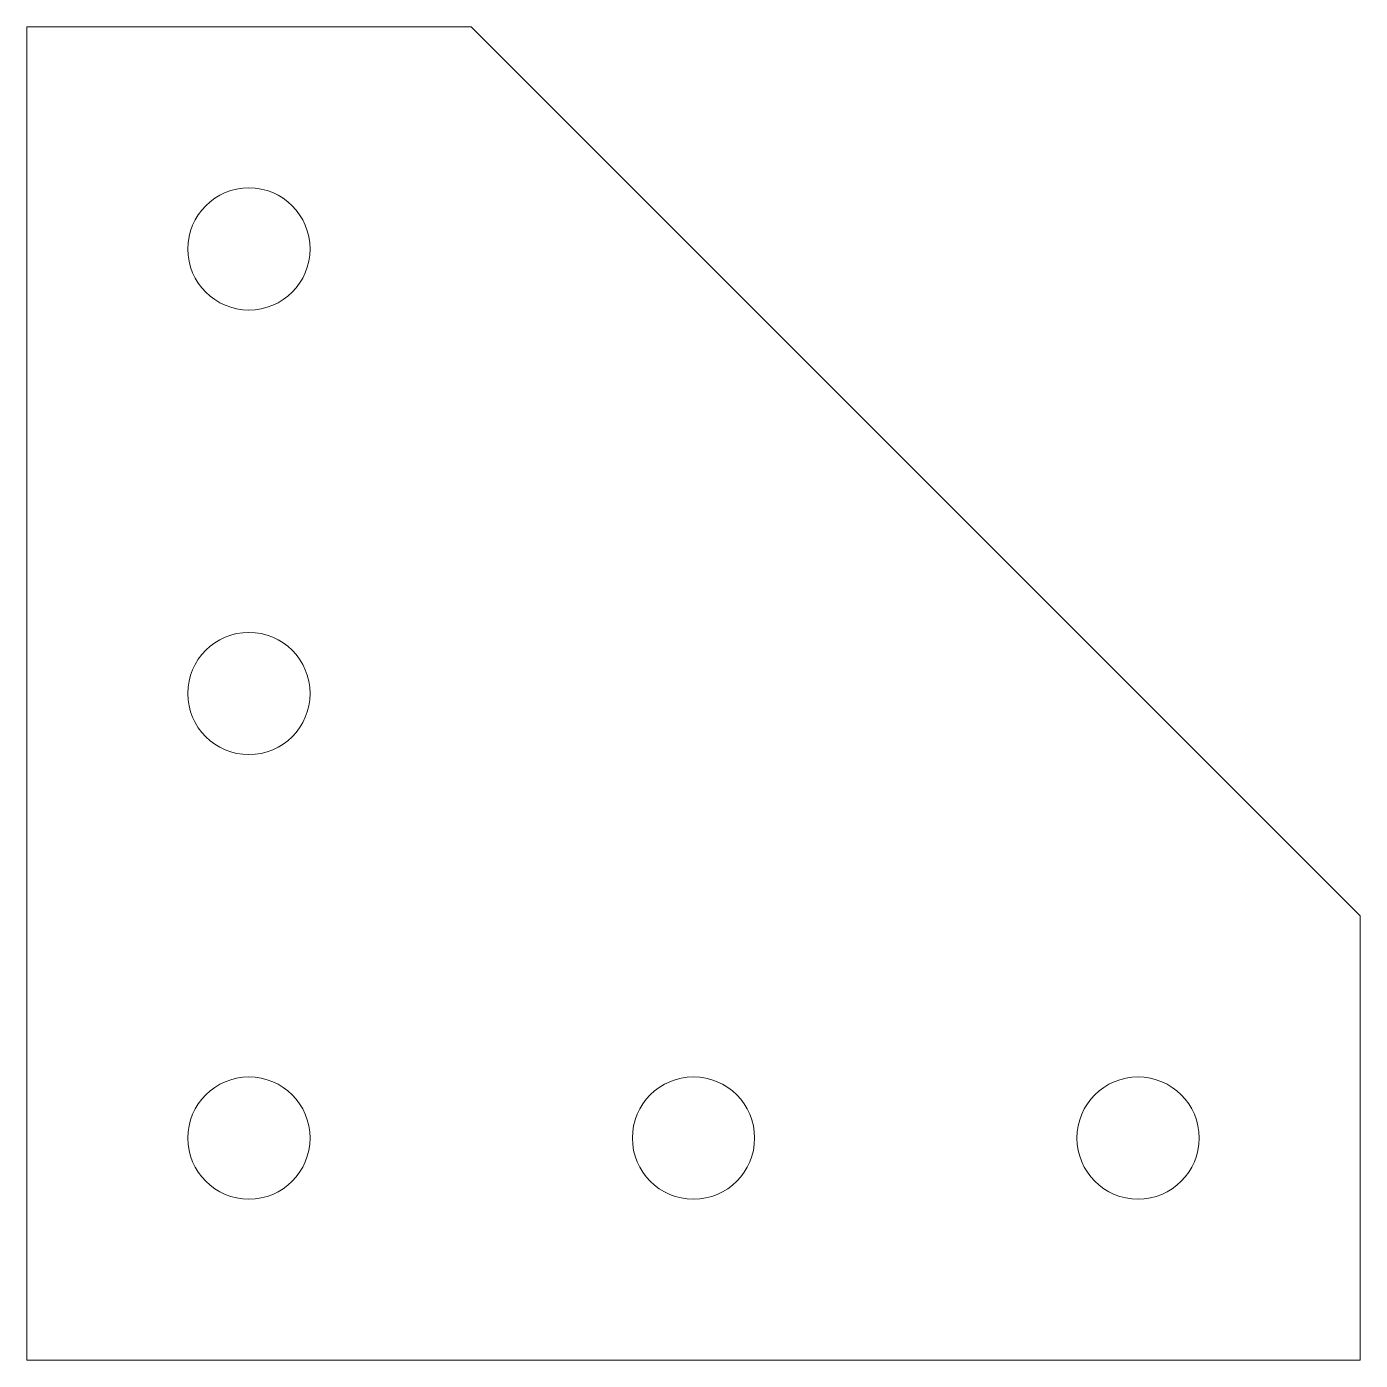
# Model space of a CAD drawing. Header units: millimetres. Extents: x 0 to 60, y 0 to 60.
import ezdxf

# ---------------------------------------------------------------- set-up
doc = ezdxf.new("R2010")
doc.units = ezdxf.units.MM

msp = doc.modelspace()

# ---------------------------------------------------------------- linework, layer by layer
at = {"color": 7, "linetype": 'Continuous', "lineweight": 15}
for p, q in [((0, 60), (0, 0)), ((20, 60), (0, 60)), ((60, 20), (20, 60)), ((60, 0), (60, 20)), ((0, 0), (60, 0))]:
    msp.add_line(p, q, dxfattribs=at)
for centre in [(10, 50), (10, 30), (10, 10), (30, 10), (50, 10)]:
    msp.add_circle(centre, 2.75, dxfattribs=at)

doc.saveas('drawing.dxf')
